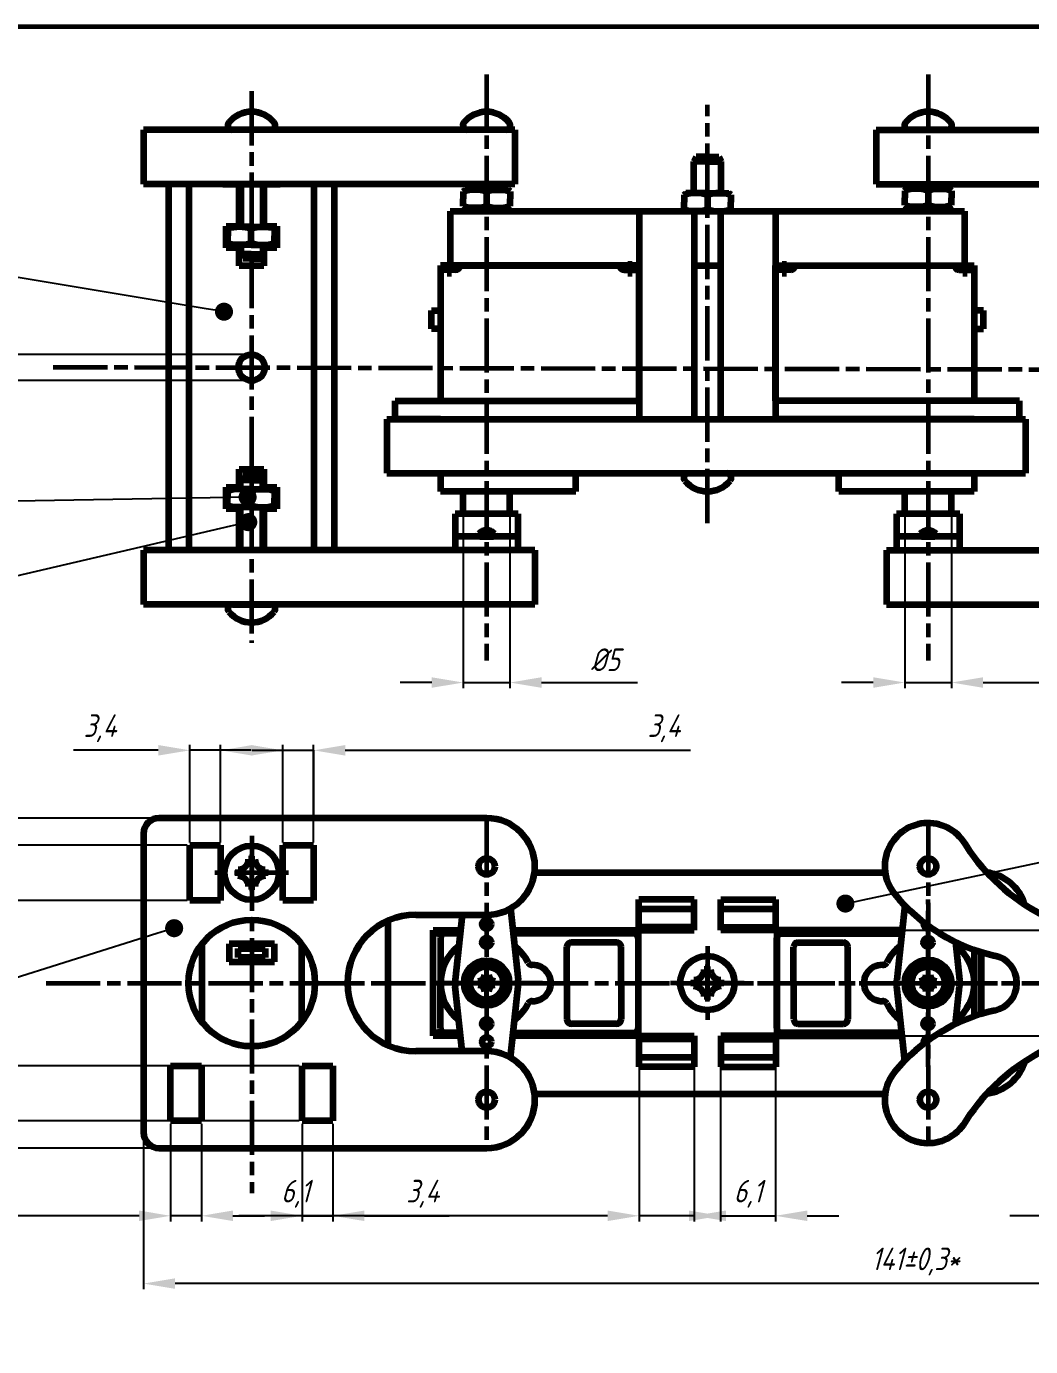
# Model space of a CAD drawing. Header units: millimetres. Extents: x 0 to 5528, y 0 to 1574.
# Drawn here: x 1875.2 to 2097.5, y 296.9 to 589 of the extents above; entities that cross this region are included whole.
import ezdxf
from ezdxf import colors
from ezdxf.entities.mleader import LeaderData, LeaderLine
from ezdxf.math import Vec2, Vec3

# ---------------------------------------------------------------- set-up
doc = ezdxf.new("R2010")
doc.units = ezdxf.units.MM
doc.linetypes.add('AM_ISO08W050', pattern=[18, 12, -1.5, 3, -1.5])
doc.layers.get('0').update_dxf_attribs({"lineweight": 60})
for name, color, linetype, lineweight in [('0.3', 130, 'Continuous', 30), ('0.6', 255, 'Continuous', 60), ('Осевые', 10, 'AM_ISO08W050', 60)]:
    doc.layers.add(name, color=color, linetype=linetype, lineweight=lineweight)
doc.styles.get("Standard").update_dxf_attribs({"font": 'GOST_A.TTF', "oblique": 15, "height": 10})
doc.styles.add('ГОСТ', font='GOST_A.TTF', dxfattribs={"oblique": 15, "height": 5})
doc.dimstyles.new('ISO-25', dxfattribs={"dimtxt": 20, "dimasz": 7, "dimexe": 1.25, "dimexo": 0.625, "dimgap": 2, "dimtad": 1, "dimtxsty": 'ГОСТ', "dimcen": 2.5, "dimadec": 0, "dimazin": 0, "dimtfac": 1, "dimtmove": 0, "dimatfit": 3, "dimfxl": 1, "dimarcsym": 0})

# ---------------------------------------------------------------- blocks, each defined once
blk = doc.blocks.new('_Dot')
at = {"color": 0, "linetype": 'ByBlock', "lineweight": -2}
blk.add_line((-0.5, 0), (-1, 0), dxfattribs=at)
at = {"color": 0, "linetype": 'ByBlock', "const_width": 0.5}
blk.add_lwpolyline([(-0.25, 0, 1), (0.25, 0, 1)], format="xyb", close=True, dxfattribs=at)
blk = doc.blocks.new('*D6')
at = {"layer": '0.3', "color": 0, "lineweight": -2, "transparency": 16777216}
for p, q in [((1903.93, 413.81), (1826.66, 413.81)), ((1827.91, 406.81), (1827.91, 347.81)), ((1903.93, 340.81), (1826.66, 340.81))]:
    blk.add_line(p, q, dxfattribs=at)
at = {"layer": '0.3', "color": 0, "transparency": 16777216}
for points in [[(1826.74, 406.81), (1829.07, 406.81), (1827.91, 413.81)], [(1826.74, 347.81), (1829.07, 347.81), (1827.91, 340.81)]]:
    blk.add_solid(points, dxfattribs=at)
at = {"layer": 'Defpoints', "color": 0, "transparency": 16777216}
for p in [(1904.55, 413.81), (1827.91, 340.81), (1904.55, 340.81)]:
    blk.add_point(p, dxfattribs=at)
at = {"layer": '0.3', "color": 0, "transparency": 16777216, "insert": (1823.03, 377.31), "char_height": 5, "attachment_point": 5, "rotation": 90, "style": 'ГОСТ'}
blk.add_mtext('36%%P0,3*', dxfattribs=at)
blk = doc.blocks.new('*D12')
at = {"layer": '0.3', "color": 0, "lineweight": -2, "transparency": 16777216}
for p, q in [((1827.91, 523.41), (1827.91, 530.41)), ((1924.4, 516.41), (1826.66, 516.41)), ((1827.91, 510.61), (1827.91, 516.41)), ((1924.4, 510.61), (1826.66, 510.61)), ((1827.91, 503.61), (1827.91, 496.61))]:
    blk.add_line(p, q, dxfattribs=at)
at = {"layer": '0.3', "color": 0, "transparency": 16777216}
for points in [[(1826.74, 523.41), (1829.07, 523.41), (1827.91, 516.41)], [(1826.74, 503.61), (1829.07, 503.61), (1827.91, 510.61)]]:
    blk.add_solid(points, dxfattribs=at)
at = {"layer": 'Defpoints', "color": 0, "transparency": 16777216}
for p in [(1827.91, 516.41), (1925.03, 516.41), (1925.03, 510.61)]:
    blk.add_point(p, dxfattribs=at)
at = {"layer": '0.3', "color": 0, "transparency": 16777216, "insert": (1822.87, 513.51), "char_height": 5, "attachment_point": 5, "rotation": 90, "style": 'ГОСТ'}
blk.add_mtext('%%C3', dxfattribs=at)
blk = doc.blocks.new('*D13')
at = {"layer": '0.3', "color": 0, "lineweight": -2, "transparency": 16777216}
for p, q in [((1901.12, 376.69), (1901.12, 309.56)), ((2183.9, 376.69), (2183.9, 309.56)), ((2176.9, 310.81), (1908.12, 310.81))]:
    blk.add_line(p, q, dxfattribs=at)
at = {"layer": '0.3', "color": 0, "transparency": 16777216}
for points in [[(1908.12, 311.98), (1908.12, 309.65), (1901.12, 310.81)], [(2176.9, 311.98), (2176.9, 309.65), (2183.9, 310.81)]]:
    blk.add_solid(points, dxfattribs=at)
at = {"layer": 'Defpoints', "color": 0, "transparency": 16777216}
for p in [(1901.12, 377.31), (2183.9, 377.31), (1901.12, 310.81)]:
    blk.add_point(p, dxfattribs=at)
at = {"layer": '0.3', "color": 0, "transparency": 16777216, "insert": (2072, 315.69), "char_height": 5, "attachment_point": 5, "style": 'ГОСТ'}
blk.add_mtext('141%%P0,3*', dxfattribs=at)
blk = doc.blocks.new('*D14')
at = {"layer": '0.3', "color": 0, "lineweight": -2, "transparency": 16777216}
for p, q in [((2106.92, 370.52), (2106.92, 324.56)), ((2113.72, 370.52), (2113.72, 324.56)), ((2099.92, 325.81), (2092.92, 325.81)), ((2106.92, 325.81), (2113.72, 325.81)), ((2120.72, 325.81), (2139.5, 325.81))]:
    blk.add_line(p, q, dxfattribs=at)
at = {"layer": '0.3', "color": 0, "transparency": 16777216}
for points in [[(2099.92, 326.98), (2099.92, 324.65), (2106.92, 325.81)], [(2120.72, 326.98), (2120.72, 324.65), (2113.72, 325.81)]]:
    blk.add_solid(points, dxfattribs=at)
at = {"layer": 'Defpoints', "color": 0, "transparency": 16777216}
for p in [(2106.92, 371.15), (2113.72, 371.15), (2113.72, 325.81)]:
    blk.add_point(p, dxfattribs=at)
at = {"layer": '0.3', "color": 0, "transparency": 16777216, "insert": (2133.61, 330.69), "char_height": 5, "attachment_point": 5, "style": 'ГОСТ'}
blk.add_mtext('3,4', dxfattribs=at)
blk = doc.blocks.new('*D15')
at = {"layer": '0.3', "color": 0, "lineweight": -2, "transparency": 16777216}
for p, q in [((1936.24, 346.19), (1936.24, 324.56)), ((1943.04, 346.19), (1943.04, 324.56)), ((1929.24, 325.81), (1922.24, 325.81)), ((1936.24, 325.81), (1943.04, 325.81)), ((1950.04, 325.81), (1968.82, 325.81))]:
    blk.add_line(p, q, dxfattribs=at)
at = {"layer": '0.3', "color": 0, "transparency": 16777216}
for points in [[(1929.24, 326.98), (1929.24, 324.65), (1936.24, 325.81)], [(1950.04, 326.98), (1950.04, 324.65), (1943.04, 325.81)]]:
    blk.add_solid(points, dxfattribs=at)
at = {"layer": 'Defpoints', "color": 0, "transparency": 16777216}
for p in [(1936.24, 346.81), (1943.04, 346.81), (1943.04, 325.81)]:
    blk.add_point(p, dxfattribs=at)
at = {"layer": '0.3', "color": 0, "transparency": 16777216, "insert": (1962.93, 330.69), "char_height": 5, "attachment_point": 5, "style": 'ГОСТ'}
blk.add_mtext('3,4', dxfattribs=at)
blk = doc.blocks.new('*D16')
at = {"layer": '0.3', "color": 0, "lineweight": -2, "transparency": 16777216}
for p, q in [((1907.12, 346.19), (1907.12, 324.56)), ((1913.92, 346.19), (1913.92, 324.56)), ((1900.12, 325.81), (1823.68, 325.81)), ((1913.92, 325.81), (1907.12, 325.81)), ((1920.92, 325.81), (1927.92, 325.81))]:
    blk.add_line(p, q, dxfattribs=at)
at = {"layer": '0.3', "color": 0, "transparency": 16777216}
for points in [[(1900.12, 326.98), (1900.12, 324.65), (1907.12, 325.81)], [(1920.92, 326.98), (1920.92, 324.65), (1913.92, 325.81)]]:
    blk.add_solid(points, dxfattribs=at)
at = {"layer": 'Defpoints', "color": 0, "transparency": 16777216}
for p in [(1907.12, 346.81), (1913.92, 346.81), (1913.92, 325.81)]:
    blk.add_point(p, dxfattribs=at)
at = {"layer": '0.3', "color": 0, "transparency": 16777216, "insert": (1829.57, 330.69), "char_height": 5, "attachment_point": 5, "style": 'ГОСТ'}
blk.add_mtext('3,4', dxfattribs=at)
blk = doc.blocks.new('*D17')
at = {"layer": '0.3', "color": 0, "lineweight": -2, "transparency": 16777216}
for p, q in [((2028.85, 360.29), (2028.85, 324.56)), ((2041.05, 360.29), (2041.05, 324.56)), ((2021.85, 325.81), (2014.85, 325.81)), ((2028.85, 325.81), (2041.05, 325.81)), ((2048.05, 325.81), (2055.05, 325.81))]:
    blk.add_line(p, q, dxfattribs=at)
at = {"layer": '0.3', "color": 0, "transparency": 16777216}
for points in [[(2021.85, 326.98), (2021.85, 324.65), (2028.85, 325.81)], [(2048.05, 326.98), (2048.05, 324.65), (2041.05, 325.81)]]:
    blk.add_solid(points, dxfattribs=at)
at = {"layer": 'Defpoints', "color": 0, "transparency": 16777216}
for p in [(2028.85, 360.91), (2041.05, 360.91), (2041.05, 325.81)]:
    blk.add_point(p, dxfattribs=at)
at = {"layer": '0.3', "color": 0, "transparency": 16777216, "insert": (2034.95, 330.69), "char_height": 5, "attachment_point": 5, "style": 'ГОСТ'}
blk.add_mtext('6,1', dxfattribs=at)
blk = doc.blocks.new('*D18')
at = {"layer": '0.3', "color": 0, "lineweight": -2, "transparency": 16777216}
for p, q in [((2010.85, 360.29), (2010.85, 324.56)), ((2023.05, 360.29), (2023.05, 324.56)), ((2003.85, 325.81), (1929.22, 325.81)), ((2023.05, 325.81), (2010.85, 325.81)), ((2030.05, 325.81), (2037.05, 325.81))]:
    blk.add_line(p, q, dxfattribs=at)
at = {"layer": '0.3', "color": 0, "transparency": 16777216}
for points in [[(2003.85, 326.98), (2003.85, 324.65), (2010.85, 325.81)], [(2030.05, 326.98), (2030.05, 324.65), (2023.05, 325.81)]]:
    blk.add_solid(points, dxfattribs=at)
at = {"layer": 'Defpoints', "color": 0, "transparency": 16777216}
for p in [(2010.85, 360.91), (2023.05, 360.91), (2023.05, 325.81)]:
    blk.add_point(p, dxfattribs=at)
at = {"layer": '0.3', "color": 0, "transparency": 16777216, "insert": (1934.75, 330.69), "char_height": 5, "attachment_point": 5, "style": 'ГОСТ'}
blk.add_mtext('6,1', dxfattribs=at)
blk = doc.blocks.new('*D19')
at = {"layer": '0.3', "color": 0, "lineweight": -2, "transparency": 16777216}
for p, q in [((1931.98, 408.44), (1931.98, 430.06)), ((1938.78, 408.44), (1938.78, 430.06)), ((1924.98, 428.81), (1917.98, 428.81)), ((1931.98, 428.81), (1938.78, 428.81)), ((1945.78, 428.81), (2022.22, 428.81))]:
    blk.add_line(p, q, dxfattribs=at)
at = {"layer": '0.3', "color": 0, "transparency": 16777216}
for points in [[(1924.98, 429.98), (1924.98, 427.65), (1931.98, 428.81)], [(1945.78, 429.98), (1945.78, 427.65), (1938.78, 428.81)]]:
    blk.add_solid(points, dxfattribs=at)
at = {"layer": 'Defpoints', "color": 0, "transparency": 16777216}
for p in [(1931.98, 428.81), (1931.98, 407.81), (1938.78, 407.81)]:
    blk.add_point(p, dxfattribs=at)
at = {"layer": '0.3', "color": 0, "transparency": 16777216, "insert": (2016.33, 433.69), "char_height": 5, "attachment_point": 5, "style": 'ГОСТ'}
blk.add_mtext('3,4', dxfattribs=at)
blk = doc.blocks.new('*D20')
at = {"layer": '0.3', "color": 0, "lineweight": -2, "transparency": 16777216}
for p, q in [((1911.38, 408.44), (1911.38, 430.06)), ((1918.18, 408.44), (1918.18, 430.06)), ((1904.38, 428.81), (1885.6, 428.81)), ((1918.18, 428.81), (1911.38, 428.81)), ((1925.18, 428.81), (1932.18, 428.81))]:
    blk.add_line(p, q, dxfattribs=at)
at = {"layer": '0.3', "color": 0, "transparency": 16777216}
for points in [[(1904.38, 429.98), (1904.38, 427.65), (1911.38, 428.81)], [(1925.18, 429.98), (1925.18, 427.65), (1918.18, 428.81)]]:
    blk.add_solid(points, dxfattribs=at)
at = {"layer": 'Defpoints', "color": 0, "transparency": 16777216}
for p in [(1911.38, 428.81), (1911.38, 407.81), (1918.18, 407.81)]:
    blk.add_point(p, dxfattribs=at)
at = {"layer": '0.3', "color": 0, "transparency": 16777216, "insert": (1891.49, 433.69), "char_height": 5, "attachment_point": 5, "style": 'ГОСТ'}
blk.add_mtext('3,4', dxfattribs=at)
blk = doc.blocks.new('*D21')
at = {"layer": '0.3', "color": 0, "lineweight": -2, "transparency": 16777216}
for p, q in [((1861.11, 366.01), (1861.11, 373.01)), ((1935.61, 359.01), (1859.86, 359.01)), ((1861.11, 359.01), (1861.11, 346.81)), ((1935.61, 346.81), (1859.86, 346.81)), ((1861.11, 339.81), (1861.11, 332.81))]:
    blk.add_line(p, q, dxfattribs=at)
at = {"layer": '0.3', "color": 0, "transparency": 16777216}
for points in [[(1859.94, 366.01), (1862.28, 366.01), (1861.11, 359.01)], [(1859.94, 339.81), (1862.28, 339.81), (1861.11, 346.81)]]:
    blk.add_solid(points, dxfattribs=at)
at = {"layer": 'Defpoints', "color": 0, "transparency": 16777216}
for p in [(1936.24, 359.01), (1861.11, 346.81), (1936.24, 346.81)]:
    blk.add_point(p, dxfattribs=at)
at = {"layer": '0.3', "color": 0, "transparency": 16777216, "insert": (1856.23, 352.91), "char_height": 5, "attachment_point": 5, "rotation": 90, "style": 'ГОСТ'}
blk.add_mtext('6,1', dxfattribs=at)
blk = doc.blocks.new('*D22')
at = {"layer": '0.3', "color": 0, "lineweight": -2, "transparency": 16777216}
for p, q in [((1861.11, 414.81), (1861.11, 421.81)), ((1910.75, 407.81), (1859.86, 407.81)), ((1861.11, 395.61), (1861.11, 407.81)), ((1910.75, 395.61), (1859.86, 395.61)), ((1861.11, 388.61), (1861.11, 381.61))]:
    blk.add_line(p, q, dxfattribs=at)
at = {"layer": '0.3', "color": 0, "transparency": 16777216}
for points in [[(1859.94, 414.81), (1862.28, 414.81), (1861.11, 407.81)], [(1859.94, 388.61), (1862.28, 388.61), (1861.11, 395.61)]]:
    blk.add_solid(points, dxfattribs=at)
at = {"layer": 'Defpoints', "color": 0, "transparency": 16777216}
for p in [(1861.11, 407.81), (1911.38, 407.81), (1911.38, 395.61)]:
    blk.add_point(p, dxfattribs=at)
at = {"layer": '0.3', "color": 0, "transparency": 16777216, "insert": (1856.23, 401.71), "char_height": 5, "attachment_point": 5, "rotation": 90, "style": 'ГОСТ'}
blk.add_mtext('6,1', dxfattribs=at)
blk = doc.blocks.new('*D24')
at = {"layer": '0.3', "color": 0, "lineweight": -2, "transparency": 16777216}
for p, q in [((2041.72, 389.01), (2225.14, 389.01)), ((2223.89, 382.01), (2223.89, 372.61)), ((2041.72, 365.61), (2225.14, 365.61)), ((2223.89, 365.61), (2223.89, 278.58))]:
    blk.add_line(p, q, dxfattribs=at)
at = {"layer": '0.3', "color": 0, "transparency": 16777216}
for points in [[(2222.72, 382.01), (2225.06, 382.01), (2223.89, 389.01)], [(2222.72, 372.61), (2225.06, 372.61), (2223.89, 365.61)]]:
    blk.add_solid(points, dxfattribs=at)
at = {"layer": 'Defpoints', "color": 0, "transparency": 16777216}
for p in [(2041.1, 389.01), (2223.89, 389.01), (2041.1, 365.61)]:
    blk.add_point(p, dxfattribs=at)
at = {"layer": '0.3', "color": 0, "transparency": 16777216, "insert": (2219.01, 285.19), "char_height": 5, "attachment_point": 5, "rotation": 90, "style": 'ГОСТ'}
blk.add_mtext('11,7', dxfattribs=at)
blk = doc.blocks.new('*D32')
at = {"layer": '0.3', "color": 0, "lineweight": -2, "transparency": 16777216}
for p, q in [((1971.92, 480.49), (1971.92, 442.56)), ((1982.24, 480.49), (1982.24, 442.56)), ((1964.92, 443.81), (1957.92, 443.81)), ((1971.92, 443.81), (1982.24, 443.81)), ((1989.24, 443.81), (2010.45, 443.81))]:
    blk.add_line(p, q, dxfattribs=at)
at = {"layer": '0.3', "color": 0, "transparency": 16777216}
for points in [[(1964.92, 444.98), (1964.92, 442.65), (1971.92, 443.81)], [(1989.24, 444.98), (1989.24, 442.65), (1982.24, 443.81)]]:
    blk.add_solid(points, dxfattribs=at)
at = {"layer": 'Defpoints', "color": 0, "transparency": 16777216}
for p in [(1971.92, 481.11), (1982.24, 481.11), (1982.24, 443.81)]:
    blk.add_point(p, dxfattribs=at)
at = {"layer": '0.3', "color": 0, "transparency": 16777216, "insert": (2003.35, 448.85), "char_height": 5, "attachment_point": 5, "style": 'ГОСТ'}
blk.add_mtext('%%C5', dxfattribs=at)
blk = doc.blocks.new('*D33')
at = {"layer": '0.3', "color": 0, "lineweight": -2, "transparency": 16777216}
for p, q in [((2069.66, 480.49), (2069.66, 442.56)), ((2079.98, 480.49), (2079.98, 442.56)), ((2062.66, 443.81), (2055.66, 443.81)), ((2069.66, 443.81), (2079.98, 443.81)), ((2086.98, 443.81), (2169.5, 443.81))]:
    blk.add_line(p, q, dxfattribs=at)
at = {"layer": '0.3', "color": 0, "transparency": 16777216}
for points in [[(2062.66, 444.98), (2062.66, 442.65), (2069.66, 443.81)], [(2086.98, 444.98), (2086.98, 442.65), (2079.98, 443.81)]]:
    blk.add_solid(points, dxfattribs=at)
at = {"layer": 'Defpoints', "color": 0, "transparency": 16777216}
for p in [(2069.66, 481.11), (2079.98, 481.11), (2079.98, 443.81)]:
    blk.add_point(p, dxfattribs=at)
at = {"layer": '0.3', "color": 0, "transparency": 16777216, "insert": (2162.4, 448.85), "char_height": 5, "attachment_point": 5, "style": 'ГОСТ'}
blk.add_mtext('%%C5', dxfattribs=at)

msp = doc.modelspace()

# ---------------------------------------------------------------- linework, layer by layer
at = {"color": 7, "linetype": 'Continuous', "lineweight": 100}
for p, q in [((2010.849, 548.112), (2010.849, 502.112)), ((2023.049, 548.112), (2023.049, 502.112)), ((2028.849, 548.112), (2028.849, 502.112)), ((2041.049, 548.112), (2041.049, 502.112))]:
    msp.add_line(p, q, dxfattribs=at)
at = {"layer": '0.3'}
for p, q in [((2023.287, 552.112), (2023.312, 559.795)), ((2028.63, 552.112), (2028.63, 559.795)), ((1922.96, 554.112), (1922.965, 544.63)), ((1927.207, 554.112), (1927.207, 544.63)), ((1922.967, 540.63), (1922.968, 537.981)), ((1927.207, 540.63), (1927.207, 537.947)), ((1922.937, 486.594), (1922.938, 489.244)), ((1927.177, 486.594), (1927.177, 489.277)), ((1922.93, 473.112), (1922.935, 482.594)), ((1927.177, 473.112), (1927.177, 482.594)), ((1938.779, 413.812), (1938.779, 428.812))]:
    msp.add_line(p, q, dxfattribs=at)
at = {"layer": '0.6'}
msp.add_line((1701.999, 589), (2517.999, 589), dxfattribs=at)
at = {"layer": '0.6', "lineweight": 100}
for p, q in [((1901.119, 566.112), (1901.119, 554.112)), ((1983.31, 566.112), (1901.119, 566.112)), ((1929.272, 566.112), (1920.787, 566.112)), ((1927.6, 566.112), (1921.657, 566.112)), ((1981.322, 566.112), (1972.837, 566.112)), ((1980.051, 566.112), (1974.108, 566.112)), ((1983.31, 566.112), (1983.31, 554.112)), ((2063.319, 566.112), (2138.319, 566.112)), ((2063.319, 566.112), (2063.319, 554.112)), ((2079.062, 566.112), (2070.577, 566.112)), ((2077.791, 566.112), (2071.848, 566.112)), ((2023.471, 560.112), (2022.971, 559.112)), ((2025.971, 559.112), (2022.971, 559.112)), ((2022.971, 552.112), (2022.971, 559.112)), ((2025.971, 560.112), (2023.471, 560.112)), ((2025.971, 560.112), (2028.471, 560.112)), ((2025.971, 559.112), (2028.971, 559.112)), ((2028.471, 560.112), (2028.971, 559.112)), ((2028.971, 552.112), (2028.971, 559.112)), ((2028.971, 552.112), (2028.971, 559.112)), ((1983.31, 554.112), (1901.119, 554.112)), ((1922.644, 554.112), (1922.644, 544.63)), ((1927.548, 554.112), (1927.548, 544.63)), ((1971.895, 552.434), (1972.321, 552.834)), ((1971.895, 552.434), (1971.895, 550.834)), ((1977.079, 552.834), (1972.321, 552.834)), ((1977.079, 552.834), (1981.837, 552.834)), ((1977.079, 552.434), (1977.079, 549.234)), ((1982.263, 552.434), (1981.837, 552.834)), ((1982.263, 552.434), (1982.263, 550.834)), ((2063.319, 554.112), (2138.319, 554.112)), ((2069.635, 552.649), (2070.061, 553.049)), ((2069.635, 552.649), (2069.635, 551.049)), ((2074.819, 553.049), (2070.061, 553.049)), ((2074.819, 553.049), (2079.577, 553.049)), ((2074.819, 552.649), (2074.819, 549.449)), ((2080.003, 552.649), (2079.577, 553.049)), ((2080.003, 552.649), (2080.003, 551.049)), ((1971.895, 549.234), (1971.895, 550.834)), ((1971.895, 549.234), (1972.321, 548.834)), ((1982.263, 549.234), (1981.837, 548.834)), ((1982.263, 549.234), (1982.263, 550.834)), ((2020.787, 551.712), (2021.213, 552.112)), ((2020.787, 551.712), (2020.787, 550.112)), ((2020.787, 548.512), (2020.787, 550.112)), ((2025.971, 552.112), (2021.213, 552.112)), ((2025.971, 552.112), (2030.729, 552.112)), ((2025.971, 551.712), (2025.971, 548.512)), ((2031.155, 551.712), (2030.729, 552.112)), ((2031.155, 551.712), (2031.155, 550.112)), ((2031.155, 548.512), (2031.155, 550.112)), ((2069.635, 549.449), (2069.635, 551.049)), ((2069.635, 549.449), (2070.061, 549.049)), ((2080.003, 549.449), (2079.577, 549.049)), ((2080.003, 549.449), (2080.003, 551.049)), ((1969.035, 548.112), (2041.049, 548.112)), ((1969.035, 548.112), (1969.035, 536.112)), ((1977.079, 548.834), (1972.321, 548.834)), ((1977.079, 548.834), (1981.837, 548.834)), ((2010.849, 548.112), (2010.849, 536.112)), ((2020.787, 548.512), (2021.213, 548.112)), ((2025.971, 548.112), (2021.213, 548.112)), ((2023.049, 548.112), (2023.049, 536.112)), ((2025.971, 548.112), (2030.729, 548.112)), ((2028.849, 548.112), (2028.849, 536.112)), ((2031.155, 548.512), (2030.729, 548.112)), ((2041.049, 548.112), (2082.863, 548.112)), ((2041.049, 548.112), (2041.049, 536.112)), ((2074.819, 549.049), (2070.061, 549.049)), ((2074.819, 549.049), (2079.577, 549.049)), ((2082.863, 548.112), (2082.863, 536.112)), ((1919.76, 544.23), (1920.187, 544.63)), ((1919.76, 544.23), (1919.76, 542.63)), ((1924.944, 544.63), (1920.187, 544.63)), ((1924.944, 544.63), (1929.702, 544.63)), ((1924.944, 541.03), (1924.944, 544.23)), ((1930.129, 544.23), (1929.702, 544.63)), ((1930.129, 544.23), (1930.129, 542.63)), ((1919.76, 541.03), (1919.76, 542.63)), ((1919.76, 541.03), (1920.187, 540.63)), ((1924.944, 540.63), (1920.187, 540.63)), ((1922.644, 540.63), (1922.644, 538.63)), ((1924.944, 540.63), (1929.702, 540.63)), ((1927.548, 540.63), (1927.548, 538.63)), ((1927.548, 540.63), (1927.548, 538.63)), ((1930.129, 541.03), (1929.702, 540.63)), ((1930.129, 541.03), (1930.129, 542.63)), ((1924.913, 538.63), (1922.644, 538.63)), ((1923.144, 537.63), (1922.644, 538.63)), ((1924.913, 537.63), (1923.144, 537.63)), ((1924.913, 538.63), (1927.548, 538.63)), ((1924.913, 537.63), (1927.048, 537.63)), ((1927.048, 537.63), (1927.548, 538.63)), ((2010.849, 536.112), (1966.849, 536.112)), ((1966.849, 536.112), (1966.849, 506.112)), ((1970.206, 535.112), (1966.849, 535.112)), ((1969.035, 536.112), (2010.849, 536.112)), ((2007.493, 535.112), (2010.849, 535.112)), ((2010.849, 506.112), (2010.849, 536.112)), ((2023.049, 536.112), (2028.849, 536.112)), ((2041.049, 536.112), (2082.863, 536.112)), ((2041.049, 536.112), (2085.049, 536.112)), ((2041.049, 506.112), (2041.049, 536.112)), ((2044.406, 535.112), (2041.049, 535.112)), ((2081.693, 535.112), (2085.049, 535.112)), ((2085.049, 536.112), (2085.049, 506.112)), ((1964.849, 522.112), (1964.849, 526.112)), ((1964.849, 526.112), (1966.849, 526.112)), ((2087.049, 526.112), (2085.049, 526.112)), ((2087.049, 522.112), (2087.049, 526.112)), ((1966.849, 522.112), (1964.849, 522.112)), ((2085.049, 522.112), (2087.049, 522.112)), ((1956.849, 502.112), (1956.849, 506.112)), ((1956.849, 506.112), (2010.849, 506.112)), ((2095.049, 506.112), (2041.049, 506.112)), ((2095.049, 502.112), (2095.049, 506.112)), ((1955.01, 502.112), (1955.01, 490.112)), ((1955.01, 502.112), (2096.388, 502.112)), ((1966.849, 502.112), (1956.849, 502.112)), ((1966.849, 502.112), (2010.849, 502.112)), ((2085.049, 502.112), (2041.049, 502.112)), ((2085.049, 502.112), (2095.049, 502.112)), ((2096.388, 502.112), (2096.388, 490.112)), ((1923.114, 489.594), (1922.614, 488.594)), ((1924.883, 488.594), (1922.614, 488.594)), ((1922.614, 486.594), (1922.614, 488.594)), ((1924.883, 489.594), (1923.114, 489.594)), ((1924.883, 489.594), (1927.018, 489.594)), ((1924.883, 488.594), (1927.518, 488.594)), ((1927.018, 489.595), (1927.518, 488.595)), ((1927.518, 486.595), (1927.518, 488.594)), ((1927.518, 486.595), (1927.518, 488.594)), ((1955.01, 490.112), (2096.388, 490.112)), ((1966.849, 490.112), (1966.849, 486.112)), ((1996.849, 486.112), (1996.849, 490.112)), ((2021.728, 490.112), (2030.214, 490.112)), ((2022.971, 490.112), (2028.971, 490.112)), ((2055.049, 486.112), (2055.049, 490.112)), ((2085.049, 490.112), (2085.049, 486.112)), ((1919.73, 486.194), (1920.157, 486.594)), ((1919.73, 486.194), (1919.73, 484.594)), ((1924.914, 486.594), (1920.157, 486.594)), ((1924.914, 486.594), (1929.672, 486.594)), ((1924.914, 486.194), (1924.914, 482.994)), ((1930.099, 486.194), (1929.672, 486.594)), ((1930.099, 486.194), (1930.099, 484.594)), ((1996.849, 486.112), (1966.849, 486.112)), ((1971.915, 481.112), (1971.915, 486.112)), ((1982.243, 481.112), (1982.243, 486.112)), ((2085.049, 486.112), (2055.049, 486.112)), ((2069.655, 481.112), (2069.655, 486.112)), ((2079.983, 481.112), (2079.983, 486.112)), ((1919.73, 482.994), (1919.73, 484.594)), ((1919.73, 482.994), (1920.157, 482.594)), ((1924.914, 482.594), (1920.157, 482.594)), ((1922.614, 473.112), (1922.614, 482.594)), ((1924.914, 482.594), (1929.672, 482.594)), ((1927.518, 473.112), (1927.518, 482.594)), ((1930.099, 482.994), (1929.672, 482.594)), ((1930.099, 482.994), (1930.099, 484.594)), ((1984.079, 481.112), (1970.079, 481.112)), ((1970.079, 481.112), (1970.079, 473.112)), ((1984.079, 473.112), (1984.079, 481.112)), ((2081.819, 481.112), (2067.819, 481.112)), ((2067.819, 481.112), (2067.819, 473.112)), ((2081.819, 473.112), (2081.819, 481.112)), ((1984.079, 476.112), (1970.079, 476.112)), ((1975.593, 476.112), (1978.565, 476.112)), ((1984.079, 473.112), (1984.079, 476.112)), ((2081.819, 476.112), (2067.819, 476.112)), ((2073.333, 476.112), (2076.305, 476.112)), ((2081.819, 473.112), (2081.819, 476.112)), ((1987.779, 473.112), (1901.119, 473.112)), ((2065.619, 473.112), (2137.219, 473.112)), ((2067.819, 473.112), (2081.819, 473.112)), ((1987.779, 461.112), (1901.119, 461.112)), ((1920.787, 461.112), (1929.272, 461.112)), ((2065.619, 461.112), (2137.219, 461.112)), ((2070.577, 461.112), (2079.062, 461.112)), ((1925.079, 404.712), (1924.379, 404.712)), ((1925.079, 404.712), (1925.779, 404.712)), ((2074.819, 405.312), (2074.819, 405.312)), ((1922.079, 402.412), (1922.079, 401.712)), ((1922.079, 401.012), (1922.079, 401.712)), ((1928.079, 402.412), (1928.079, 401.712)), ((1928.079, 401.012), (1928.079, 401.712)), ((1925.079, 398.712), (1924.379, 398.712)), ((1925.079, 398.712), (1925.779, 398.712)), ((2069.632, 394.517), (2067.859, 378.062)), ((1971.666, 392.412), (1970.119, 378.062)), ((1982.343, 393.797), (1984.039, 378.062)), ((2010.849, 393.712), (2023.049, 393.712)), ((2028.849, 393.712), (2041.049, 393.712)), ((1914.079, 368.652), (1914.079, 385.972)), ((1930.079, 385.989), (1920.079, 385.989)), ((1920.079, 385.989), (1920.079, 381.989)), ((1930.079, 381.989), (1930.079, 385.989)), ((1936.079, 385.972), (1936.079, 368.652)), ((1971.224, 388.312), (1965.26, 388.312)), ((1966.85, 387.312), (1966.85, 377.312)), ((2009.85, 388.312), (1982.935, 388.312)), ((2005.85, 386.312), (1995.85, 386.312)), ((2041.299, 367.312), (2041.299, 387.312)), ((2042.049, 388.312), (2068.964, 388.312)), ((2046.049, 386.312), (2056.049, 386.312)), ((2080.88, 386.397), (2081.779, 378.062)), ((1922.079, 382.989), (1922.079, 384.989)), ((1922.079, 384.989), (1928.079, 384.989)), ((1928.079, 382.989), (1922.079, 382.989)), ((1925.079, 384.989), (1928.079, 384.989)), ((1928.079, 384.989), (1928.079, 382.989)), ((1994.85, 377.312), (1994.85, 385.312)), ((2006.85, 377.312), (2006.85, 385.312)), ((2045.049, 377.312), (2045.049, 385.312)), ((2057.049, 377.312), (2057.049, 385.312)), ((2085.049, 384.665), (2085.049, 369.959)), ((1920.079, 381.989), (1930.079, 381.989)), ((1925.079, 381.989), (1930.079, 381.989)), ((2025.949, 380.312), (2025.249, 380.312)), ((2025.949, 380.312), (2026.649, 380.312)), ((1966.85, 367.312), (1966.85, 377.312)), ((1975.233, 377.743), (1975.233, 377.312)), ((1975.233, 376.881), (1975.233, 377.312)), ((1977.079, 379.159), (1976.648, 379.159)), ((1977.079, 379.159), (1977.51, 379.159)), ((1978.926, 377.743), (1978.926, 377.312)), ((1978.926, 376.881), (1978.926, 377.312)), ((1994.85, 377.312), (1994.85, 369.312)), ((2006.85, 377.312), (2006.85, 369.312)), ((2022.949, 378.012), (2022.949, 377.312)), ((2022.949, 376.612), (2022.949, 377.312)), ((2028.949, 378.012), (2028.949, 377.312)), ((2028.949, 376.612), (2028.949, 377.312)), ((2045.049, 377.312), (2045.049, 369.312)), ((2057.049, 377.312), (2057.049, 369.312)), ((2072.972, 377.743), (2072.972, 377.312)), ((2072.972, 376.881), (2072.972, 377.312)), ((2074.819, 379.159), (2074.388, 379.159)), ((2074.819, 379.159), (2075.25, 379.159)), ((2076.665, 377.743), (2076.665, 377.312)), ((2076.665, 376.881), (2076.665, 377.312)), ((1971.666, 362.212), (1970.119, 376.562)), ((1977.079, 375.466), (1976.648, 375.466)), ((1977.079, 375.466), (1977.51, 375.466)), ((1982.343, 360.828), (1984.039, 376.562)), ((2025.949, 374.312), (2025.249, 374.312)), ((2025.949, 374.312), (2026.649, 374.312)), ((2069.632, 360.108), (2067.859, 376.562)), ((2074.819, 375.466), (2074.388, 375.466)), ((2074.819, 375.466), (2075.25, 375.466)), ((2080.88, 368.228), (2081.779, 376.562)), ((2005.85, 368.312), (1995.85, 368.312)), ((2046.049, 368.312), (2056.049, 368.312)), ((1971.224, 366.312), (1965.26, 366.312)), ((1971.224, 366.312), (1967.85, 366.312)), ((1982.935, 366.312), (2009.85, 366.312)), ((2068.964, 366.312), (2042.049, 366.312)), ((2010.849, 360.912), (2023.049, 360.912)), ((2028.849, 360.912), (2041.049, 360.912)), ((1977.079, 349.312), (1977.079, 349.312)), ((2074.819, 349.312), (2074.819, 349.312))]:
    msp.add_line(p, q, dxfattribs=at)
at = {"layer": '0.6', "color": 7, "linetype": 'Continuous', "lineweight": 100}
for p, q in [((1906.671, 554.104), (1906.671, 473.104)), ((1911.129, 554.112), (1911.129, 473.112)), ((1918.671, 554.112), (1931.387, 554.112)), ((1922.329, 544.812), (1922.329, 554.112)), ((1927.729, 554.112), (1927.729, 544.812)), ((1938.929, 473.112), (1938.929, 554.112)), ((1943.387, 473.104), (1943.387, 554.104)), ((1919.449, 540.012), (1919.449, 544.812)), ((1919.449, 544.812), (1922.329, 544.812)), ((1927.729, 544.812), (1930.609, 544.812)), ((1930.609, 544.812), (1930.609, 540.012)), ((1922.329, 540.012), (1919.449, 540.012)), ((1922.329, 536.012), (1922.329, 540.012)), ((1930.609, 540.012), (1927.729, 540.012)), ((1927.729, 540.012), (1927.729, 536.012)), ((1927.729, 536.012), (1922.329, 536.012)), ((1922.329, 487.012), (1922.329, 491.012)), ((1922.329, 491.012), (1927.729, 491.012)), ((1927.729, 491.012), (1927.729, 487.012)), ((1919.449, 482.212), (1919.449, 487.012)), ((1919.449, 487.012), (1922.329, 487.012)), ((1927.729, 487.012), (1930.609, 487.012)), ((1930.609, 487.012), (1930.609, 482.212)), ((1922.329, 482.212), (1919.449, 482.212)), ((1922.329, 473.112), (1922.329, 482.212)), ((1930.609, 482.212), (1927.729, 482.212)), ((1927.729, 482.212), (1927.729, 473.112)), ((1901.119, 473.112), (1901.119, 461.112)), ((1936.187, 473.112), (1913.871, 473.112)), ((1987.779, 473.112), (1987.779, 461.112)), ((2065.619, 473.112), (2065.619, 461.112)), ((1977.079, 413.812), (1904.554, 413.812)), ((1901.119, 410.378), (1901.119, 344.247)), ((1911.379, 407.812), (1918.179, 407.812)), ((1911.379, 395.612), (1911.379, 407.812)), ((1918.179, 407.812), (1918.179, 395.612)), ((1931.979, 395.612), (1931.979, 407.812)), ((1931.979, 407.812), (1938.779, 407.812)), ((1938.779, 407.812), (1938.779, 395.612)), ((1987.7, 401.812), (2065.307, 401.812)), ((1918.179, 395.612), (1911.379, 395.612)), ((1938.779, 395.612), (1931.979, 395.612)), ((2010.799, 389.012), (2010.799, 395.812)), ((2022.999, 395.812), (2010.799, 395.812)), ((2022.999, 395.812), (2010.799, 395.812)), ((2022.999, 389.012), (2022.999, 395.812)), ((2028.899, 389.012), (2028.899, 395.812)), ((2028.899, 395.812), (2041.099, 395.812)), ((2028.899, 395.812), (2041.049, 395.812)), ((2041.099, 389.012), (2041.099, 395.812)), ((1961.379, 392.412), (1977.079, 392.412)), ((1955.26, 363.508), (1955.26, 391.117)), ((1965.26, 365.612), (1965.26, 389.012)), ((1965.26, 389.012), (1971.299, 389.012)), ((1982.859, 389.012), (2010.599, 389.012)), ((2010.599, 389.012), (2010.599, 365.612)), ((2010.799, 389.012), (2022.999, 389.012)), ((2023.049, 389.712), (2010.849, 389.712)), ((2028.849, 389.712), (2041.049, 389.712)), ((2041.099, 389.012), (2028.899, 389.012)), ((2041.299, 389.012), (2041.299, 365.612)), ((2069.039, 389.012), (2041.299, 389.012)), ((2086.638, 370.478), (2086.638, 384.146)), ((1971.299, 365.612), (1965.26, 365.612)), ((2010.599, 365.612), (1982.859, 365.612)), ((2010.799, 365.612), (2010.799, 358.812)), ((2010.799, 365.612), (2022.999, 365.612)), ((2022.999, 365.612), (2022.999, 358.812)), ((2041.099, 365.612), (2028.899, 365.612)), ((2028.899, 365.612), (2028.899, 358.812)), ((2041.099, 365.612), (2041.099, 358.812)), ((2041.299, 365.612), (2069.039, 365.612)), ((2023.049, 364.912), (2010.849, 364.912)), ((2028.849, 364.912), (2041.049, 364.912)), ((1977.079, 362.212), (1961.379, 362.212)), ((1907.119, 359.012), (1913.919, 359.012)), ((1907.119, 346.812), (1907.119, 359.012)), ((1913.919, 359.012), (1913.919, 346.812)), ((1936.239, 359.012), (1943.039, 359.012)), ((1936.239, 346.812), (1936.239, 359.012)), ((1943.039, 359.012), (1943.039, 346.812)), ((2022.999, 358.812), (2010.799, 358.812)), ((2022.999, 358.812), (2010.799, 358.812)), ((2028.899, 358.812), (2041.099, 358.812)), ((2028.899, 358.812), (2041.099, 358.812)), ((1987.7, 352.812), (2065.307, 352.812)), ((1913.919, 346.812), (1907.119, 346.812)), ((1943.039, 346.812), (1936.239, 346.812)), ((1904.554, 340.812), (1977.079, 340.812))]:
    msp.add_line(p, q, dxfattribs=at)
for centre, radius in [((1925.029, 513.512), 2.9), ((1977.079, 403.112), 1.8), ((2074.819, 403.112), 1.8), ((1925.079, 377.312), 14), ((1977.079, 351.512), 1.8), ((2074.819, 351.512), 1.8)]:
    msp.add_circle(centre, radius, dxfattribs=at)
at = {"layer": '0.6', "lineweight": 100}
for centre, radius in [((1925.079, 401.712), 6), ((1977.079, 390.312), 1), ((1977.079, 386.312), 1), ((2074.819, 386.312), 1), ((2025.949, 377.312), 6), ((1977.079, 377.312), 5), ((1977.079, 377.312), 3.693), ((2074.819, 377.312), 5.164), ((2074.819, 377.312), 5), ((2074.819, 377.312), 3.693), ((1977.079, 368.312), 1), ((2074.819, 368.312), 1), ((1977.079, 364.312), 1)]:
    msp.add_circle(centre, radius, dxfattribs=at)
for centre, radius, start, end in [((1925.029, 563.612), 6.5, 39.5212, 140.4788), ((1977.079, 563.612), 6.5, 39.5212, 140.4788), ((2074.819, 563.612), 6.5, 39.5212, 140.4788), ((1920.787, 567.112), 1, 140.4788, 270), ((1929.272, 567.112), 1, 270, 39.5212), ((1972.837, 567.112), 1, 140.4788, 270), ((1981.322, 567.112), 1, 270, 39.5212), ((2070.577, 567.112), 1, 140.4788, 270), ((2079.062, 567.112), 1, 270, 39.5212), ((1974.487, 544.246), 8.588, 72.43358, 107.56642), ((1979.671, 544.246), 8.588, 72.43358, 107.56642), ((2072.227, 544.461), 8.588, 72.43358, 107.56642), ((2077.411, 544.461), 8.588, 72.43358, 107.56642), ((1974.487, 557.422), 8.588, 252.43358, 287.56642), ((1979.671, 557.422), 8.588, 252.43358, 287.56642), ((2023.379, 543.524), 8.588, 72.43358, 107.56642), ((2028.563, 543.524), 8.588, 72.43358, 107.56642), ((2072.227, 557.636), 8.588, 252.43358, 287.56642), ((2077.411, 557.636), 8.588, 252.43358, 287.56642), ((2023.379, 556.7), 8.588, 252.43358, 287.56642), ((2028.563, 556.7), 8.588, 252.43358, 287.56642), ((1922.352, 536.042), 8.588, 72.43358, 107.56642), ((1927.536, 536.042), 8.588, 72.43358, 107.56642), ((1922.352, 549.218), 8.588, 252.43358, 287.56642), ((1927.536, 549.218), 8.588, 252.43358, 287.56642), ((1968.849, 535.112), 1, 0, 180), ((1970.206, 536.112), 1, 270, 0), ((2007.493, 536.112), 1, 180, 270), ((2008.849, 535.112), 1, 0, 180), ((2043.049, 535.112), 1, 0, 180), ((2044.406, 536.112), 1, 270, 0), ((2081.693, 536.112), 1, 180, 270), ((2083.049, 535.112), 1, 0, 180), ((2021.728, 489.112), 1, 90, 219.5212), ((2025.971, 492.612), 6.5, 219.5212, 320.4788), ((2030.214, 489.112), 1, 320.4788, 90), ((1922.322, 478.006), 8.588, 72.43358, 107.56642), ((1927.507, 478.006), 8.588, 72.43358, 107.56642), ((1922.322, 491.182), 8.588, 252.43358, 287.56642), ((1927.507, 491.182), 8.588, 252.43358, 287.56642), ((1975.593, 476.462), 0.35, 140.4788, 270), ((1977.079, 475.237), 2.276, 39.5212, 140.4788), ((1978.565, 476.462), 0.35, 270, 39.5212), ((2073.333, 476.462), 0.35, 140.4788, 270), ((2074.819, 475.237), 2.276, 39.5212, 140.4788), ((2076.305, 476.462), 0.35, 270, 39.5212), ((1920.787, 460.112), 1, 90, 219.5212), ((1925.029, 463.612), 6.5, 219.5212, 320.4788), ((1929.272, 460.112), 1, 320.4788, 90), ((1922.079, 404.712), 2.3, 270, 360), ((1928.079, 404.712), 2.3, 180, 270), ((1922.079, 398.712), 2.3, 0, 90), ((1928.079, 398.712), 2.3, 90, 180), ((2074.819, 390.312), 1, 156.63393, 310.93056), ((1967.85, 387.312), 1, 90, 180), ((1995.85, 385.312), 1, 90, 180), ((2005.85, 385.312), 1, 0, 90), ((2009.599, 387.312), 1, 0, 90), ((2042.299, 387.312), 1, 90, 180), ((2046.049, 385.312), 1, 90, 180), ((2056.049, 385.312), 1, 0, 90), ((1977.08, 377.312), 10.23, 127.02695, 232.97305), ((1977.08, 377.312), 10.23, 26.42138, 52.97305), ((2074.819, 377.312), 10.23, 127.02695, 153.57862), ((2074.819, 377.312), 10.23, 307.02695, 52.97305), ((1987.137, 382.309), 1, 206.42138, 271.98307), ((1987.31, 377.312), 4, 268.01693, 91.98307), ((2022.949, 380.312), 2.3, 270, 360), ((2028.949, 380.312), 2.3, 180, 270), ((2064.589, 377.312), 4, 88.01693, 271.98307), ((2064.762, 382.309), 1, 268.01693, 333.57862), ((1977.079, 377.312), 7, 173.84935, 186.15065), ((1975.233, 379.159), 1.416, 270, 360), ((1975.233, 375.466), 1.416, 0, 90), ((1978.926, 379.159), 1.416, 180, 270), ((1978.926, 375.466), 1.416, 90, 180), ((1977.079, 377.312), 7, 353.84935, 6.15065), ((2074.819, 377.312), 7, 173.84935, 186.15065), ((2072.972, 379.159), 1.416, 270, 360), ((2072.972, 375.466), 1.416, 0, 90), ((2076.665, 379.159), 1.416, 180, 270), ((2076.665, 375.466), 1.416, 90, 180), ((2074.819, 377.312), 7, 353.84935, 6.15065), ((2022.949, 374.312), 2.3, 0, 90), ((2028.949, 374.312), 2.3, 90, 180), ((1977.08, 377.312), 10.23, 307.02695, 333.57862), ((1987.137, 372.315), 1, 88.01693, 153.57862), ((2064.762, 372.315), 1, 26.42138, 91.98307), ((2074.819, 377.312), 10.23, 206.42138, 232.97305), ((1995.85, 369.312), 1, 180, 270), ((2005.85, 369.312), 1, 270, 0), ((2046.049, 369.312), 1, 180, 270), ((2056.049, 369.312), 1, 270, 0), ((1967.85, 367.312), 1, 180, 270), ((2009.599, 367.312), 1, 270, 0), ((2042.299, 367.312), 1, 180, 270), ((2074.819, 364.312), 1, 49.06944, 203.36607)]:
    msp.add_arc(centre, radius, start, end, dxfattribs=at)
at = {"layer": '0.6', "color": 7, "linetype": 'Continuous', "lineweight": 100}
for centre, radius, start, end in [((1904.554, 410.378), 3.435, 90, 180), ((1977.079, 403.112), 10.7, 270, 90), ((2074.819, 403.112), 9.6, 27.18422, 219.29746), ((2120.819, 432.164), 44.852, 213.36338, 270), ((2086.495, 391.753), 10.143, 16.68527, 82.62856), ((2098.218, 422.263), 39.837, 219.29746, 257.52752), ((1961.379, 377.312), 15.1, 90, 270), ((2088.276, 377.312), 6.2, 282.47248, 77.52752), ((2098.218, 332.362), 39.837, 102.47248, 140.70254), ((2120.819, 322.46), 44.852, 90, 146.63662), ((1977.079, 351.512), 10.7, 270, 90), ((2086.638, 362.812), 10, 277.0555, 343.47778), ((2074.819, 351.512), 9.6, 140.70254, 332.81578), ((1904.554, 344.247), 3.435, 180, 270)]:
    msp.add_arc(centre, radius, start, end, dxfattribs=at)
at = {"layer": 'Осевые'}
for p, q in [((1977.079, 578.388), (1977.079, 448.691)), ((2074.819, 578.388), (2074.819, 448.691)), ((1925.029, 574.639), (1925.029, 452.577)), ((2025.971, 479.106), (2025.971, 571.668)), ((2074.819, 552.112), (2074.819, 548.112)), ((1968.849, 533.656), (1968.849, 537.048)), ((2008.849, 533.656), (2008.849, 537.048)), ((2043.049, 533.656), (2043.049, 537.048)), ((2083.049, 533.656), (2083.049, 537.048)), ((1881.119, 513.612), (2203.897, 512.872)), ((1977.079, 413.1), (1977.079, 341.524)), ((2074.819, 413.1), (2074.819, 341.524)), ((1925.079, 409.876), (1925.079, 393.548)), ((1925.079, 397.63), (1925.079, 405.794)), ((1925.079, 405.273), (1925.079, 330.812)), ((1933.243, 401.712), (1916.915, 401.712)), ((2074.819, 358.806), (2074.819, 395.818)), ((2025.949, 385.476), (2025.949, 369.148)), ((1977.079, 372.983), (1977.079, 381.641)), ((2025.949, 373.23), (2025.949, 381.394)), ((2074.819, 372.983), (2074.819, 381.641)), ((1879.536, 377.312), (2205.467, 377.312)), ((1879.536, 377.312), (2205.467, 377.312)), ((1964.723, 377.312), (1989.435, 377.312)), ((1989.436, 377.312), (1964.723, 377.312)), ((1972.75, 377.312), (1981.408, 377.312)), ((2034.113, 377.312), (2017.785, 377.312)), ((2024.155, 377.312), (2101.942, 377.312)), ((2062.463, 377.312), (2087.175, 377.312)), ((2070.49, 377.312), (2079.148, 377.312))]:
    msp.add_line(p, q, dxfattribs=at)

# ---------------------------------------------------------------- dimensions: what is measured, and where the dimension line sits
at = {"layer": '0.3'}
for base, p1, p2, text, picture, middle in [((1827.908, 516.412), (1925.029, 510.612), (1925.029, 516.412), '%%C3', '*D12', (1827.908, 513.512)), ((1861.108, 407.812), (1911.379, 395.612), (1911.379, 407.812), '6,1', '*D22', (1861.108, 401.712)), ((2223.89, 389.012), (2041.099, 365.612), (2041.099, 389.012), '11,7', '*D24', (2223.89, 285.189)), ((1861.108, 346.812), (1936.239, 359.012), (1936.239, 346.812), '6,1', '*D21', (1861.108, 352.912))]:
    dim = msp.add_linear_dim(base=base, p1=p1, p2=p2, angle=90, text=text, dimstyle='ISO-25', dxfattribs=at)
    dim.commit()
    dim.dimension.update_dxf_attribs({"geometry": picture, "text_midpoint": middle, "dimtype": 160})
for base, p1, p2, text, picture, middle in [((1982.243, 443.814), (1971.915, 481.112), (1982.243, 481.112), '%%C5', '*D32', (2003.347, 448.852)), ((1911.379, 428.812), (1918.179, 407.812), (1911.379, 407.812), '3,4', '*D20', (1891.491, 433.693)), ((2113.719, 325.812), (2106.919, 371.147), (2113.719, 371.147), '3,4', '*D14', (2133.607, 330.693)), ((2041.049, 325.812), (2028.849, 360.912), (2041.049, 360.912), '6,1', '*D17', (2034.949, 330.693)), ((1943.039, 325.812), (1936.239, 346.812), (1943.039, 346.812), '3,4', '*D15', (1962.927, 330.693))]:
    dim = msp.add_linear_dim(base=base, p1=p1, p2=p2, text=text, dimstyle='ISO-25', dxfattribs=at)
    dim.commit()
    dim.dimension.update_dxf_attribs({"geometry": picture, "text_midpoint": middle})
for base, p1, p2, text, picture, middle in [((2079.983, 443.814), (2069.655, 481.112), (2079.983, 481.112), '%%C5', '*D33', (2162.399, 443.814)), ((1931.979, 428.812), (1938.779, 407.812), (1931.979, 407.812), '3,4', '*D19', (2016.332, 428.812)), ((1901.119, 310.812), (2183.897, 377.312), (1901.119, 377.312), '141%%P0,3*', '*D13', (2072.002, 310.812)), ((2023.049, 325.812), (2010.849, 360.912), (2023.049, 360.912), '6,1', '*D18', (1934.746, 325.812)), ((1913.919, 325.812), (1907.119, 346.812), (1913.919, 346.812), '3,4', '*D16', (1829.566, 325.812))]:
    dim = msp.add_linear_dim(base=base, p1=p1, p2=p2, text=text, dimstyle='ISO-25', dxfattribs=at)
    dim.commit()
    dim.dimension.update_dxf_attribs({"geometry": picture, "text_midpoint": middle, "dimtype": 160})
dim = msp.add_linear_dim(base=(1827.908, 340.812), p1=(1904.554, 413.812), p2=(1904.554, 340.812), angle=90, text='36%%P0,3*', dimstyle='ISO-25', dxfattribs=at)
dim.commit()
dim.dimension.update_dxf_attribs({"geometry": '*D6', "text_midpoint": (1823.027, 377.312)})

# ---------------------------------------------------------------- leaders
ml = msp.add_multileader_mtext('Standard', dxfattribs=at)
ml.set_content('10', color=256)
ml.set_leader_properties()
ml.set_arrow_properties(name='DOT')
ml.build(insert=Vec2(0, 0))
ml.multileader.update_dxf_attribs({"text_left_attachment_type": 5, "text_right_attachment_type": 5})
ctx = ml.context
ctx.base_point, ctx.char_height, ctx.landing_gap_size, ctx.plane_origin = Vec3(1839.138, 535.472), 10, 1.001, Vec3(1918.934, 525.872)
ctx.left_attachment, ctx.right_attachment = 5, 5
notes = []
notes.append((ctx, [(0, (1, 1, 0), (1861.121, 535.472), (-1, 0), 8, [(0, [(1918.934, 525.872)], 0, [])])]))
ctx.mtext.insert, ctx.mtext.flow_direction = Vec3(1840.139, 547.487), 5
ml = msp.add_multileader_mtext('Standard', dxfattribs=at)
ml.set_content('17', color=256)
ml.set_leader_properties()
ml.set_arrow_properties(name='DOT')
ml.build(insert=Vec2(0, 0))
ml.multileader.update_dxf_attribs({"text_left_attachment_type": 5, "text_right_attachment_type": 5})
ctx = ml.context
ctx.base_point, ctx.char_height, ctx.landing_gap_size, ctx.plane_origin = Vec3(1839.123, 483.766), 10, 1.001, Vec3(1924.158, 484.833)
ctx.left_attachment, ctx.right_attachment = 5, 5
notes.append((ctx, [(0, (1, 1, 0), (1861.121, 483.766), (-1, 0), 8, [(0, [(1924.158, 484.833)], 0, [])])]))
ctx.mtext.insert, ctx.mtext.flow_direction = Vec3(1840.124, 495.781), 5
ml = msp.add_multileader_mtext('Standard', dxfattribs=at)
ml.set_content('15', color=256)
ml.set_leader_properties()
ml.set_arrow_properties(name='DOT')
ml.build(insert=Vec2(0, 0))
ml.multileader.update_dxf_attribs({"text_left_attachment_type": 5, "text_right_attachment_type": 5})
ctx = ml.context
ctx.base_point, ctx.char_height, ctx.landing_gap_size, ctx.plane_origin = Vec3(1839.856, 464.607), 10, 1.001, Vec3(1924.303, 479.303)
ctx.left_attachment, ctx.right_attachment = 5, 5
notes.append((ctx, [(0, (1, 1, 0), (1861.121, 464.607), (-1, 0), 8, [(0, [(1924.303, 479.303)], 0, [])])]))
ctx.mtext.insert, ctx.mtext.flow_direction = Vec3(1840.857, 476.622), 5
ml = msp.add_multileader_mtext('Standard', dxfattribs=at)
ml.set_content('5', color=256)
ml.set_leader_properties()
ml.set_arrow_properties(name='DOT')
ml.build(insert=Vec2(0, 0))
ml.multileader.update_dxf_attribs({"text_left_attachment_type": 5, "text_right_attachment_type": 5})
ctx = ml.context
ctx.base_point, ctx.char_height, ctx.landing_gap_size, ctx.plane_origin = Vec3(2231.887, 430.348), 10, 1.001, Vec3(2056.511, 394.907)
ctx.left_attachment, ctx.right_attachment = 5, 5
notes.append((ctx, [(0, (1, 1, 0), (2223.887, 430.348), (1, 0), 8, [(0, [(2056.511, 394.907)], 0, [])])]))
ctx.mtext.insert, ctx.mtext.flow_direction = Vec3(2232.888, 442.362), 5
ml = msp.add_multileader_mtext('Standard', dxfattribs=at)
ml.set_content('9', color=256)
ml.set_leader_properties()
ml.set_arrow_properties(name='DOT')
ml.build(insert=Vec2(0, 0))
ml.multileader.update_dxf_attribs({"text_left_attachment_type": 5, "text_right_attachment_type": 5})
ctx = ml.context
ctx.base_point, ctx.char_height, ctx.landing_gap_size, ctx.plane_origin = Vec3(1843.416, 374.74), 10, 1.001, Vec3(1907.9, 389.454)
ctx.left_attachment, ctx.right_attachment = 5, 5
notes.append((ctx, [(0, (1, 1, 0), (1861.108, 374.74), (-1, 0), 8, [(0, [(1907.9, 389.454)], 0, [])])]))
ctx.mtext.insert, ctx.mtext.flow_direction = Vec3(1844.417, 386.755), 5
for ctx, leaders in notes:
    for number, flags, end, landing, length, lines in leaders:
        leader = LeaderData()
        leader.index, (leader.has_last_leader_line, leader.has_dogleg_vector, leader.attachment_direction) = number, flags
        leader.last_leader_point, leader.dogleg_vector, leader.dogleg_length = Vec3(end), Vec3(landing), length
        for number, points, colour, breaks in lines:
            line = LeaderLine()
            line.index, line.vertices, line.color, line.breaks = number, Vec3.list(points), colors.encode_raw_color(colour), breaks
            leader.lines.append(line)
        ctx.leaders.append(leader)

doc.saveas('drawing.dxf')
